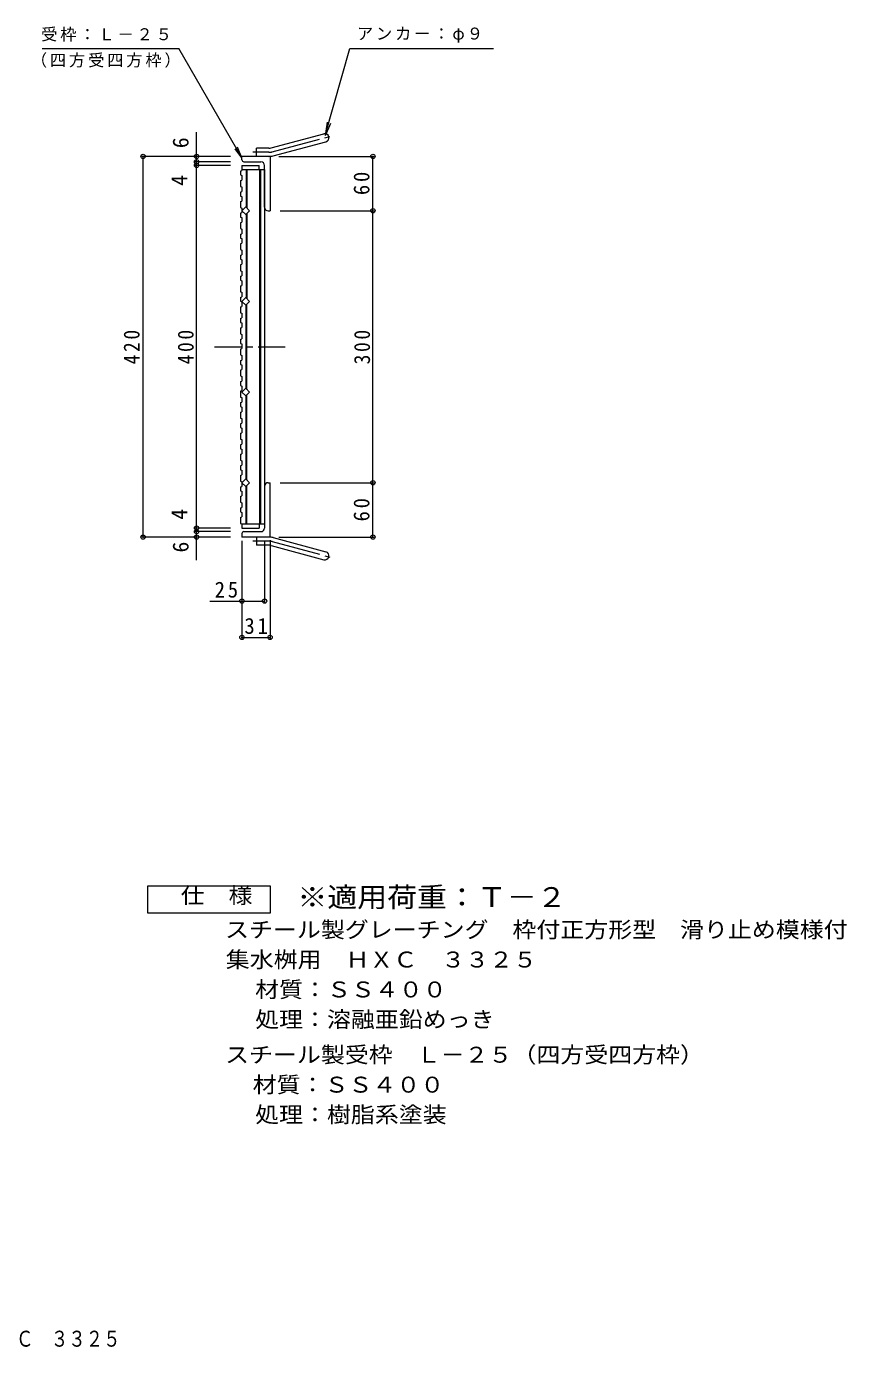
# Model space of a CAD drawing. Units: millimetres, scale not verified. Extents: x -676 to 1029, y -820 to 715.
# Drawn here: x 125 to 1029, y -820 to 639 of the extents above; entities that cross this region are included whole.
import ezdxf
from ezdxf.enums import TextEntityAlignment as Align

# ---------------------------------------------------------------- set-up
doc = ezdxf.new("R2010")
doc.units = ezdxf.units.MM
doc.header["$LTSCALE"] = 6
doc.header["$PDMODE"] = 32
doc.header["$PDSIZE"] = 4.8
doc.linetypes.add('CHAIN1', pattern=[8, 5, -1, 1, -1])
doc.linetypes.add('CHAIN2', pattern=[12, 9, -1, 1, -1])
for name, color, linetype, lineweight in [('A-1_ピット', 2, 'Continuous', 9), ('A-2_蓋', 3, 'Continuous', 9), ('A-4_寸法', 7, 'Continuous', 9), ('F-4_F-4ﾚｲﾔ', 2, 'Continuous', 9)]:
    doc.layers.add(name, color=color, linetype=linetype, lineweight=lineweight)
doc.layers.add('F-5_F-5ﾚｲﾔ', color=2, linetype='Continuous')
doc.styles.add('ＭＳ ゴシック', font='')
doc.styles.get('ＭＳ ゴシック').set_extended_font_data('MS Gothic')

msp = doc.modelspace()

# ---------------------------------------------------------------- linework, layer by layer
at = {"layer": 'A-1_ピット'}
for p, q in [((394.577, 504.705), (452.768, 520.297)), ((396.906, 496.011), (455.097, 511.604)), ((378.432, 495.398), (378.432, 504.398)), ((392.248, 504.398), (378.432, 504.398)), ((393.432, 495.398), (362.432, 495.398)), ((362.432, 491.398), (362.432, 495.398)), ((364.432, 489.398), (383.433, 489.398)), ((387.432, 439.398), (387.432, 485.398)), ((393.432, 495.398), (393.432, 435.398)), ((391.432, 435.398), (393.432, 435.398)), ((387.432, 131.397), (387.432, 85.398)), ((391.432, 135.398), (393.432, 135.398)), ((393.432, 75.398), (393.432, 135.398)), ((362.432, 79.398), (362.432, 75.398)), ((393.432, 75.398), (362.432, 75.398)), ((364.432, 81.398), (383.433, 81.398)), ((378.432, 75.398), (378.432, 66.398)), ((396.906, 74.784), (455.097, 59.192)), ((392.248, 66.398), (378.432, 66.398)), ((394.577, 66.091), (452.768, 50.499))]:
    msp.add_line(p, q, dxfattribs=at)
at = {"layer": 'A-1_ピット', "linetype": 'CHAIN2'}
for p, q in [((395.741, 500.358), (460.908, 517.819)), ((392.248, 499.898), (374.628, 499.898)), ((392.248, 70.897), (374.628, 70.897)), ((395.741, 70.437), (460.908, 52.976))]:
    msp.add_line(p, q, dxfattribs=at)
at = {"layer": 'A-1_ピット'}
for centre, radius, start, end in [((453.933, 515.95), 4.5, 285.00014, 104.99991), ((392.248, 513.398), 9, 270, 285.00002), ((392.248, 513.398), 18, 270, 285), ((364.432, 491.398), 2, 180, 270), ((383.433, 485.398), 4, 0, 90), ((391.432, 439.398), 4, 180, 270), ((391.432, 131.397), 4, 90, 180), ((364.432, 79.398), 2, 90, 180), ((383.433, 85.398), 4, 270, 0), ((392.248, 57.398), 18, 74.99998, 89.99998), ((392.248, 57.398), 9, 74.99998, 90), ((453.933, 54.845), 4.5, 255.00008, 74.99986)]:
    msp.add_arc(centre, radius, start, end, dxfattribs=at)
at = {"layer": 'A-1_ピット', "linetype": 'CHAIN2'}
for centre, start, end in [((392.248, 513.398), 270, 284.99995), ((392.248, 57.398), 75.00005, 90)]:
    msp.add_arc(centre, 13.5, start, end, dxfattribs=at)
at = {"layer": 'A-2_蓋'}
for p, q in [((362.432, 485.398), (362.432, 479.755)), ((362.432, 485.398), (381.432, 485.398)), ((381.432, 480.898), (381.432, 485.398)), ((360.932, 479.243), (362.432, 479.755)), ((360.932, 468.7), (362.432, 469.211)), ((362.432, 480.898), (387.432, 480.898)), ((366.933, 480.898), (366.933, 439.383)), ((367.932, 480.898), (367.932, 438.383)), ((381.932, 480.898), (381.932, 89.898)), ((382.932, 480.898), (382.932, 89.898)), ((387.432, 480.898), (387.432, 89.898)), ((360.932, 456.017), (362.432, 456.528)), ((362.432, 461.641), (362.432, 456.528)), ((360.932, 445.474), (362.432, 445.985)), ((362.432, 438.415), (362.432, 433.302)), ((360.932, 432.791), (362.432, 433.302)), ((366.933, 431.413), (366.933, 339.383)), ((367.932, 432.413), (367.932, 338.383)), ((360.932, 422.247), (362.432, 422.759)), ((360.932, 409.564), (362.432, 410.076)), ((362.432, 415.189), (362.432, 410.076)), ((360.932, 399.021), (362.432, 399.532)), ((362.432, 404.645), (362.432, 399.532)), ((360.932, 386.338), (362.432, 386.849)), ((362.432, 391.962), (362.432, 386.849)), ((362.432, 381.419), (362.432, 376.306)), ((360.932, 375.795), (362.432, 376.306)), ((362.432, 368.736), (362.432, 363.623)), ((360.932, 363.111), (362.432, 363.623)), ((360.932, 352.568), (362.432, 353.08)), ((362.432, 358.193), (362.432, 353.08)), ((360.932, 339.885), (362.432, 340.397)), ((362.432, 345.51), (362.432, 340.397)), ((360.932, 329.342), (362.432, 329.853)), ((362.432, 334.966), (362.432, 329.853)), ((362.432, 322.283), (362.432, 317.17)), ((366.933, 239.383), (366.933, 331.413)), ((367.932, 238.383), (367.932, 332.413)), ((360.932, 316.659), (362.432, 317.17)), ((360.932, 306.115), (362.432, 306.627)), ((362.432, 311.74), (362.432, 306.627)), ((360.932, 293.432), (362.432, 293.944)), ((362.432, 299.057), (362.432, 293.944)), ((360.932, 282.889), (362.432, 283.4)), ((362.432, 288.514), (362.432, 283.4)), ((360.932, 270.206), (362.432, 270.717)), ((362.432, 275.83), (362.432, 270.717)), ((362.432, 265.287), (362.432, 260.174)), ((360.932, 259.663), (362.432, 260.174)), ((362.432, 252.604), (362.432, 247.491)), ((360.932, 246.979), (362.432, 247.491)), ((360.932, 236.436), (362.432, 236.948)), ((362.432, 242.061), (362.432, 236.948)), ((360.932, 223.753), (362.432, 224.264)), ((362.432, 229.377), (362.432, 224.264)), ((362.432, 218.834), (362.432, 213.721)), ((366.933, 139.383), (366.933, 231.413)), ((367.932, 138.383), (367.932, 232.413)), ((360.932, 213.21), (362.432, 213.721)), ((360.932, 200.526), (362.432, 201.038)), ((360.932, 189.983), (362.432, 190.495)), ((362.432, 195.608), (362.432, 190.495)), ((360.932, 177.3), (362.432, 177.811)), ((362.432, 182.925), (362.432, 177.811)), ((360.932, 166.757), (362.432, 167.268)), ((362.432, 172.381), (362.432, 167.268)), ((360.932, 154.074), (362.432, 154.585)), ((362.432, 149.155), (362.432, 144.042)), ((360.932, 143.53), (362.432, 144.042)), ((360.932, 130.847), (362.432, 131.359)), ((362.432, 136.472), (362.432, 131.359)), ((366.933, 89.898), (366.933, 131.413)), ((367.932, 89.898), (367.932, 132.413)), ((360.932, 120.304), (362.432, 120.815)), ((362.432, 125.929), (362.432, 120.815)), ((360.932, 107.621), (362.432, 108.132)), ((362.432, 102.702), (362.432, 97.589)), ((360.932, 97.078), (362.432, 97.589)), ((360.932, 97.078), (360.932, 90.53)), ((360.932, 90.53), (362.432, 90.019)), ((362.432, 90.019), (362.432, 85.398)), ((362.432, 89.898), (387.432, 89.898)), ((381.432, 89.898), (381.432, 85.398)), ((362.432, 85.398), (381.432, 85.398))]:
    msp.add_line(p, q, dxfattribs=at)
at = {"layer": 'A-2_蓋', "linetype": 'CHAIN1'}
msp.add_line((332.309, 285.398), (412.897, 285.398), dxfattribs=at)
at = {"layer": 'A-2_蓋'}
for points in [[(360.932, 479.243), (360.932, 474.836), (362.432, 474.325), (362.432, 469.211)], [(360.932, 468.7), (360.932, 462.153), (362.432, 461.641)], [(360.932, 456.017), (360.932, 451.61), (362.432, 451.098), (362.432, 445.985)], [(360.932, 445.474), (360.932, 438.926), (362.432, 438.415)], [(360.932, 432.791), (360.932, 428.383), (362.432, 427.872), (362.432, 422.759)], [(360.932, 422.247), (360.932, 415.7), (362.432, 415.189)], [(360.932, 409.564), (360.932, 405.157), (362.432, 404.645)], [(360.932, 399.021), (360.932, 392.474), (362.432, 391.962)], [(360.932, 386.338), (360.932, 381.93), (362.432, 381.419)], [(360.932, 375.795), (360.932, 369.247), (362.432, 368.736)], [(360.932, 363.111), (360.932, 358.704), (362.432, 358.193)], [(360.932, 352.568), (360.932, 346.021), (362.432, 345.51)], [(360.932, 339.885), (360.932, 335.478), (362.432, 334.966)], [(360.932, 329.342), (360.932, 322.794), (362.432, 322.283)], [(360.932, 316.659), (360.932, 312.251), (362.432, 311.74)], [(360.932, 306.115), (360.932, 299.568), (362.432, 299.057)], [(360.932, 293.432), (360.932, 289.025), (362.432, 288.514)], [(360.932, 282.889), (360.932, 276.342), (362.432, 275.83)], [(360.932, 270.206), (360.932, 265.798), (362.432, 265.287)], [(360.932, 259.663), (360.932, 253.115), (362.432, 252.604)], [(360.932, 246.979), (360.932, 242.572), (362.432, 242.061)], [(360.932, 236.436), (360.932, 229.889), (362.432, 229.377)], [(360.932, 223.753), (360.932, 219.346), (362.432, 218.834)], [(360.932, 213.21), (360.932, 206.662), (362.432, 206.151), (362.432, 201.038)], [(360.932, 200.526), (360.932, 196.119), (362.432, 195.608)], [(360.932, 189.983), (360.932, 183.436), (362.432, 182.925)], [(360.932, 177.3), (360.932, 172.893), (362.432, 172.381)], [(360.932, 166.757), (360.932, 160.209), (362.432, 159.698), (362.432, 154.585)], [(360.932, 154.074), (360.932, 149.666), (362.432, 149.155)], [(360.932, 143.53), (360.932, 136.983), (362.432, 136.472)], [(360.932, 130.847), (360.932, 126.44), (362.432, 125.929)], [(360.932, 120.304), (360.932, 113.757), (362.432, 113.245), (362.432, 108.132)], [(360.932, 107.621), (360.932, 103.213), (362.432, 102.702)]]:
    msp.add_lwpolyline(points, dxfattribs=at)
for points in [[(370.918, 435.398), (366.675, 431.155), (362.432, 435.398), (366.675, 439.641)], [(370.918, 335.398), (366.675, 331.155), (362.432, 335.398), (366.675, 339.641)], [(370.918, 235.398), (366.675, 239.641), (362.432, 235.398), (366.675, 231.155)], [(370.918, 135.398), (366.675, 139.641), (362.432, 135.398), (366.675, 131.155)]]:
    msp.add_lwpolyline(points, close=True, dxfattribs=at)
at = {"layer": 'A-4_寸法'}
for p, q in [((142.069, 614.498), (292.804, 614.498)), ((362.432, 493.898), (292.804, 614.498)), ((454.682, 518.347), (456.767, 533.202)), ((454.682, 518.347), (460.541, 532.156)), ((312.432, 49.868), (312.432, 522.042)), ((362.432, 493.898), (354.823, 503.815)), ((362.432, 493.898), (357.649, 505.446)), ((349.932, 495.398), (251.93, 495.398)), ((253.43, 75.398), (253.43, 495.398)), ((349.932, 489.398), (310.932, 489.398)), ((349.932, 485.398), (310.932, 485.398)), ((403.248, 495.398), (508.432, 495.398)), ((506.932, 75.398), (506.932, 495.398)), ((404.432, 435.398), (508.432, 435.398)), ((404.432, 135.398), (508.432, 135.398)), ((349.932, 75.398), (251.93, 75.398)), ((349.932, 85.398), (310.932, 85.398)), ((349.932, 81.398), (310.932, 81.398)), ((403.248, 75.398), (508.432, 75.398)), ((362.432, 71.398), (362.432, -36.703)), ((387.432, 71.398), (387.432, 3.297)), ((393.432, 71.898), (393.432, -36.703)), ((327.043, 4.797), (387.432, 4.797)), ((362.432, -35.203), (393.432, -35.203))]:
    msp.add_line(p, q, dxfattribs=at)
msp.add_lwpolyline([(454.682, 519.847), (481.327, 614.498), (639.983, 614.498)], dxfattribs=at)
for p in [(253.43, 495.398), (312.432, 495.398), (506.932, 495.398), (312.432, 489.398), (312.432, 485.398), (506.932, 435.398), (506.932, 135.398), (312.432, 85.398), (253.43, 75.398), (312.432, 81.398), (312.432, 75.398), (506.932, 75.398), (362.432, 4.797), (387.432, 4.797), (362.432, -35.203), (393.432, -35.203)]:
    msp.add_point(p, dxfattribs=at)
at = {"layer": 'F-4_F-4ﾚｲﾔ'}
msp.add_lwpolyline([(258.607, -339.34), (258.607, -309.339), (393.607, -309.339), (393.607, -339.34)], close=True, dxfattribs=at)

# ---------------------------------------------------------------- texts
at = {"layer": 'A-4_寸法', "color": 2, "style": 'ＭＳ ゴシック'}
for s, p in [('6', (308.832, 504.394)), ('4', (307.432, 462.881)), ('4', (307.432, 94.571)), ('6', (308.832, 58.378))]:
    msp.add_text(s, height=17.6, rotation=90, dxfattribs=at).set_placement(p, align=Align.BOTTOM_LEFT)
at = {"layer": 'A-4_寸法', "char_height": 13.2, "attachment_point": 7, "style": 'ＭＳ ゴシック'}
for s, insert in [('\\T1.17;受枠：Ｌ－２５', (140.927, 622.074)), ('\\T1.17;アンカー：φ９', (489.163, 620.634)), ('\\T1.17;（四方受四方枠）', (129.56, 593.169))]:
    msp.add_mtext(s, dxfattribs=dict(at, insert=insert))
at = {"layer": 'A-4_寸法', "color": 2, "char_height": 17.6, "attachment_point": 7, "rotation": 90, "style": 'ＭＳ ゴシック'}
for s, insert in [('\\T1.27;\\W0.95;60', (503.333, 452.648)), ('\\T1.27;\\W0.9;420', (249.83, 265.898)), ('\\T1.27;\\W0.9;400', (309.432, 265.898)), ('\\T1.27;\\W0.9;300', (503.932, 265.898)), ('\\T1.27;\\W0.95;60', (503.333, 92.648))]:
    msp.add_mtext(s, dxfattribs=dict(at, insert=insert))
at = {"layer": 'A-4_寸法', "color": 2, "char_height": 17.6, "attachment_point": 7, "style": 'ＭＳ ゴシック'}
for s, insert in [('\\T1.27;\\W0.95;25', (332.399, 8.397)), ('\\T1.27;\\W0.95;31', (365.182, -31.603))]:
    msp.add_mtext(s, dxfattribs=dict(at, insert=insert))
at = {"layer": 'F-4_F-4ﾚｲﾔ', "style": 'ＭＳ ゴシック', "width": 1.1}
for s, p in [('仕\u3000様', (294.907, -333.939)), ('スチール製グレーチング\u3000枠付正方形型\u3000滑り止め模様付', (343.861, -371.692)), ('集水桝用\u3000ＨＸＣ\u3000３３２５', (344.606, -404.692)), ('材質：ＳＳ４００', (376.988, -437.69)), ('処理：溶融亜鉛めっき', (376.988, -470.691)), ('スチール製受枠\u3000Ｌ－２５（四方受四方枠）', (343.86, -509.691)), ('材質：ＳＳ４００', (374.288, -542.691)), ('処理：樹脂系塗装', (376.988, -575.691))]:
    msp.add_text(s, height=17.6, dxfattribs=at).set_placement(p, align=Align.BOTTOM_LEFT)
at = {"layer": 'F-5_F-5ﾚｲﾔ', "color": 3, "style": 'ＭＳ ゴシック', "width": 1.1}
msp.add_text('※適用荷重：Ｔ－２', height=21.99, dxfattribs=at).set_placement((423.607, -339.34), align=Align.BOTTOM_LEFT)
at = {"layer": 'F-5_F-5ﾚｲﾔ', "style": 'ＭＳ ゴシック', "width": 0.8}
msp.add_text('スチール製グレーチング\u3000枠付正方形型\u3000滑り止め模様付\u3000集水桝用\u3000ＨＸＣ\u3000３３２５', height=17.6, dxfattribs=at).set_placement((-539.611, -822.947), align=Align.BOTTOM_LEFT)

doc.saveas('drawing.dxf')
